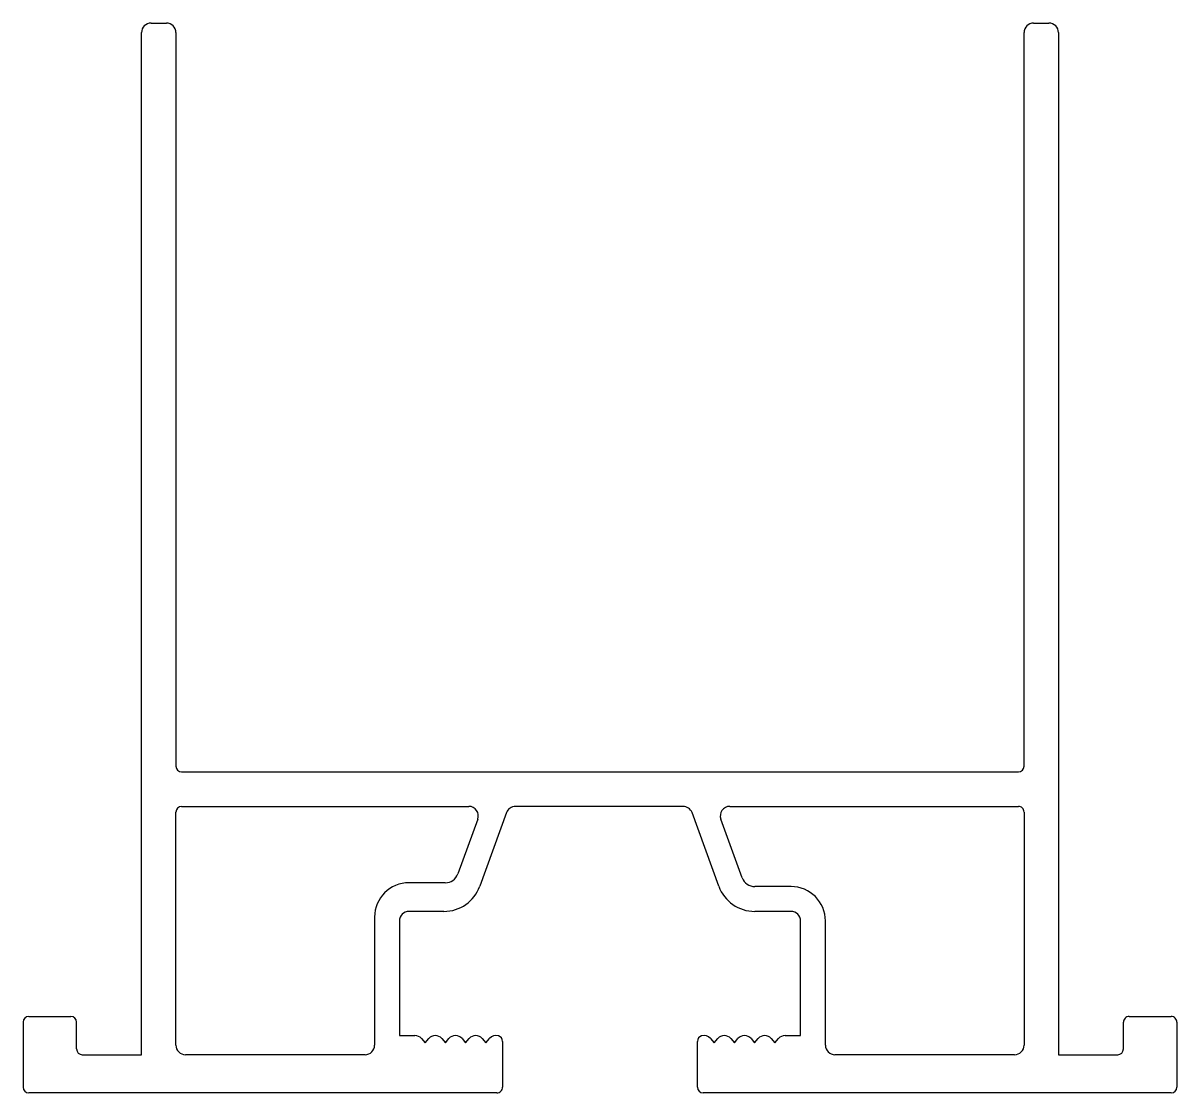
# Model space of a CAD drawing. Extents: x 2209.3 to 2269.7, y 1550.4 to 1606.4.
import ezdxf

# ---------------------------------------------------------------- set-up
doc = ezdxf.new("R2010")
doc.units = 0
doc.layers.get('0').update_dxf_attribs({"linetype": 'CONTINUOUS'})

msp = doc.modelspace()

# ---------------------------------------------------------------- linework, layer by layer
for p, q in [((2216.004, 1606.389), (2216.804, 1606.389)), ((2262.204, 1606.389), (2263.004, 1606.389)), ((2215.504, 1552.389), (2215.504, 1605.889)), ((2217.304, 1605.889), (2217.304, 1567.489)), ((2261.704, 1567.489), (2261.704, 1605.889)), ((2263.504, 1605.889), (2263.504, 1552.389)), ((2217.604, 1567.189), (2261.404, 1567.189)), ((2217.304, 1552.889), (2217.304, 1565.089)), ((2217.604, 1565.389), (2232.636, 1565.389)), ((2234.613, 1565.06), (2233.21, 1561.205)), ((2243.851, 1565.389), (2235.083, 1565.389)), ((2245.724, 1561.205), (2244.321, 1565.06)), ((2246.299, 1565.389), (2261.404, 1565.389)), ((2261.704, 1565.089), (2261.704, 1552.889)), ((2233.105, 1564.718), (2232.061, 1561.849)), ((2246.946, 1561.649), (2245.829, 1564.718)), ((2231.404, 1561.389), (2229.504, 1561.389)), ((2249.504, 1561.189), (2247.604, 1561.189)), ((2227.704, 1559.589), (2227.704, 1552.889)), ((2231.331, 1559.889), (2229.504, 1559.889)), ((2249.504, 1559.889), (2247.604, 1559.889)), ((2229.004, 1559.389), (2229.004, 1553.389)), ((2250.004, 1553.389), (2250.004, 1559.389)), ((2251.304, 1552.889), (2251.304, 1559.389)), ((2209.604, 1554.389), (2211.804, 1554.389)), ((2267.204, 1554.389), (2269.404, 1554.389)), ((2209.304, 1554.089), (2209.304, 1550.689)), ((2212.104, 1552.689), (2212.104, 1554.089)), ((2266.904, 1552.689), (2266.904, 1554.089)), ((2269.704, 1554.089), (2269.704, 1550.689)), ((2229.004, 1553.389), (2229.815, 1553.389)), ((2230.156, 1553.232), (2230.346, 1553.012)), ((2230.346, 1553.012), (2230.536, 1553.232)), ((2231.218, 1553.232), (2231.408, 1553.012)), ((2231.408, 1553.012), (2231.598, 1553.232)), ((2232.28, 1553.232), (2232.47, 1553.012)), ((2232.47, 1553.012), (2232.66, 1553.232)), ((2233.342, 1553.232), (2233.532, 1553.012)), ((2233.532, 1553.012), (2233.722, 1553.232)), ((2234.404, 1553.083), (2234.404, 1550.689)), ((2244.604, 1550.689), (2244.604, 1553.083)), ((2245.286, 1553.232), (2245.476, 1553.012)), ((2245.476, 1553.012), (2245.666, 1553.232)), ((2246.348, 1553.232), (2246.538, 1553.012)), ((2246.538, 1553.012), (2246.727, 1553.232)), ((2247.41, 1553.232), (2247.599, 1553.012)), ((2247.599, 1553.012), (2247.789, 1553.232)), ((2248.471, 1553.232), (2248.661, 1553.012)), ((2248.661, 1553.012), (2248.851, 1553.232)), ((2249.192, 1553.389), (2250.004, 1553.389)), ((2212.404, 1552.389), (2215.504, 1552.389)), ((2227.204, 1552.389), (2217.804, 1552.389)), ((2261.204, 1552.389), (2251.804, 1552.389)), ((2263.504, 1552.389), (2266.604, 1552.389)), ((2234.104, 1550.389), (2209.604, 1550.389)), ((2269.404, 1550.389), (2244.904, 1550.389))]:
    msp.add_line(p, q)
for centre, radius, start, end in [((2216.004, 1605.889), 0.5, 89.99996, 180), ((2216.804, 1605.889), 0.5, 360, 90), ((2262.204, 1605.889), 0.5, 90, 180), ((2263.004, 1605.889), 0.5, 360, 90), ((2217.604, 1567.489), 0.3, 180, 270), ((2261.404, 1567.489), 0.3, 270, 0), ((2217.604, 1565.089), 0.3, 90.00007, 180), ((2232.636, 1564.889), 0.5, 339.99988, 90.00004), ((2235.083, 1564.889), 0.5, 90.00004, 160), ((2243.851, 1564.889), 0.5, 20, 90), ((2246.299, 1564.889), 0.5, 90, 200.00001), ((2261.404, 1565.089), 0.3, 359.99999, 90), ((2229.504, 1559.589), 1.8, 90, 179.99997), ((2231.404, 1562.089), 0.7, 270, 340), ((2247.604, 1561.889), 0.7, 200, 270.00001), ((2231.331, 1561.889), 2, 269.99999, 339.99997), ((2247.604, 1561.889), 2, 200, 270), ((2249.504, 1559.389), 1.8, 0, 90), ((2229.504, 1559.389), 0.5, 90, 179.99999), ((2249.504, 1559.389), 0.5, 0, 90), ((2209.604, 1554.089), 0.3, 90, 180), ((2211.804, 1554.089), 0.3, 0, 90), ((2267.204, 1554.089), 0.3, 90, 180.00002), ((2269.404, 1554.089), 0.3, 359.99997, 90), ((2217.804, 1552.889), 0.5, 179.99988, 269.99996), ((2227.204, 1552.889), 0.5, 270, 0.00012), ((2229.815, 1552.939), 0.45, 40.72628, 89.99963), ((2230.877, 1552.939), 0.45, 40.72684, 139.27423), ((2231.939, 1552.939), 0.45, 40.72684, 139.27423), ((2233.001, 1552.939), 0.45, 40.72684, 139.27423), ((2234.063, 1552.939), 0.45, 74.12818, 139.27436), ((2234.104, 1553.083), 0.3, 0.00087, 74.12862), ((2244.904, 1553.083), 0.3, 105.87182, 180), ((2244.945, 1552.939), 0.45, 40.72577, 105.87183), ((2246.007, 1552.939), 0.45, 40.72577, 139.27316), ((2247.068, 1552.939), 0.45, 40.72577, 139.27316), ((2248.13, 1552.939), 0.45, 40.72577, 139.27316), ((2249.192, 1552.939), 0.45, 90, 139.27316), ((2251.804, 1552.889), 0.5, 179.99985, 270), ((2261.204, 1552.889), 0.5, 270, 0.00011), ((2212.404, 1552.689), 0.3, 180, 270), ((2266.604, 1552.689), 0.3, 270, 359.99998), ((2209.604, 1550.689), 0.3, 180, 270), ((2234.104, 1550.689), 0.3, 270, 0.00002), ((2244.904, 1550.689), 0.3, 180, 270), ((2269.404, 1550.689), 0.3, 270, 359.99997)]:
    msp.add_arc(centre, radius, start, end)

doc.saveas('drawing.dxf')
